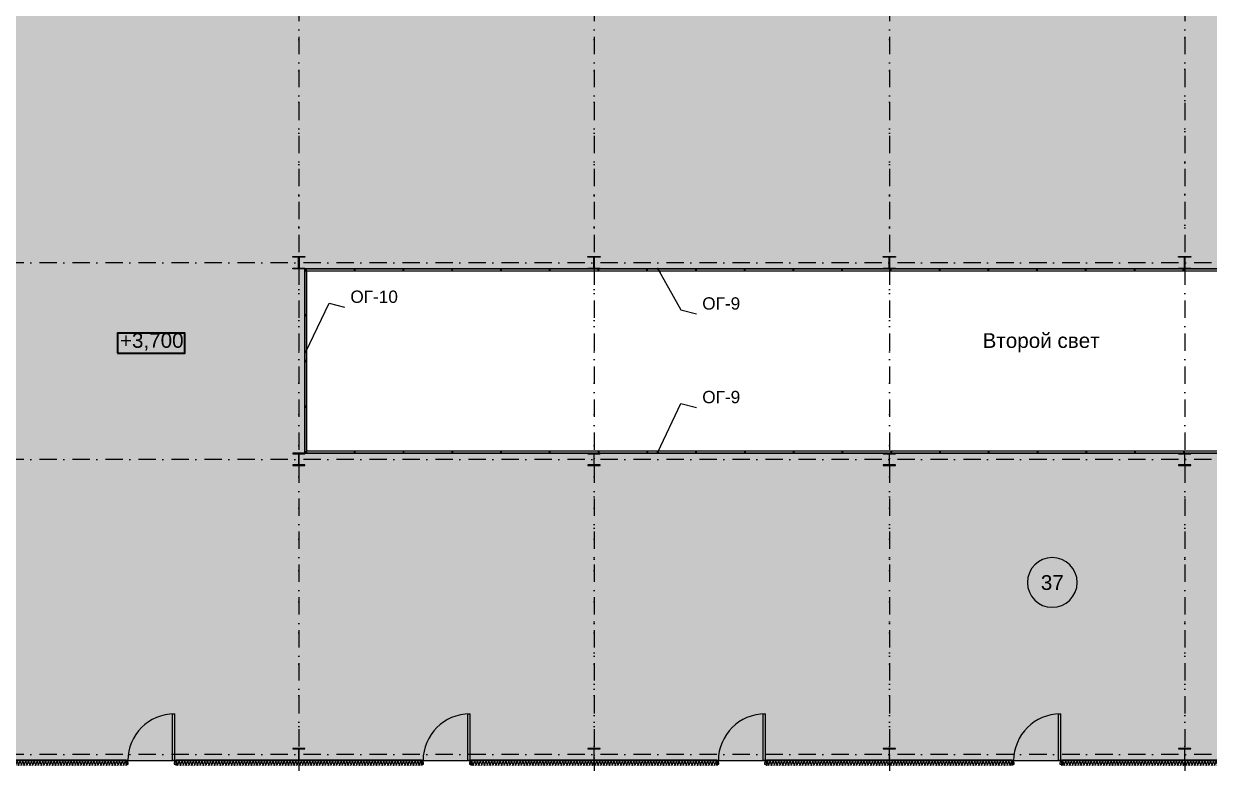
# Model space of a CAD drawing. Header units: millimetres. Extents: x -10605 to 103276, y -15987 to 52426.
# Drawn here: x 52410 to 76500, y 11821 to 26860 of the extents above; entities that cross this region are included whole.
import ezdxf
from ezdxf.enums import TextEntityAlignment as Align

# ---------------------------------------------------------------- set-up
doc = ezdxf.new("R2010")
doc.units = ezdxf.units.MM
doc.header["$MEASUREMENT"] = 0
doc.linetypes.add('Dot & Dashed', pattern=[670.277762, 352.777767, -176.388884, 0, -141.111112])
doc.linetypes.add('Крупный пунктир', pattern=[634.99999, 0, -634.99999])
for name, color, linetype, lineweight in [('0_Ном._пера__200', 7, 'Continuous', 0), ('0_Ном._пера__98', 7, 'Continuous', 25), ('Двери Archicad_Ном._пера__3', 7, 'Continuous', 0), ('Двери Archicad_Ном._пера__97', 7, 'Continuous', 35), ('Двери Archicad_Ном._пера__98', 7, 'Continuous', 25), ('Лестницы_Ном._пера__100', 7, 'Continuous', 9), ('Лестницы_Ном._пера__91', 255, 'Continuous', 0), ('Металлический каркас здания_Ном._пера__98', 7, 'Continuous', 25), ('Оси_Ном._пера__200', 7, 'Continuous', 0), ('Отделочный_маркеры отделки_Ном._пера__200', 7, 'Continuous', 0), ('Паспорта Зон Archicad_Ном._пера__100', 7, 'Continuous', 9), ('Стены _Ном._пера__97', 7, 'Continuous', 35), ('Стены _Ном._пера__98', 7, 'Continuous', 25)]:
    doc.layers.add(name, color=color, linetype=linetype, lineweight=lineweight)
doc.layers.add('0_Ном._пера__92', color=7, linetype='Continuous', lineweight=20, true_color=0xc2e9e9e9)
doc.layers.add('Зоны_Ном._пера__2', color=7, linetype='Continuous', lineweight=0, true_color=0xc2747474)
for name, color, linetype in [('Двери Archicad', 7, 'Continuous'), ('Зоны', 7, 'Continuous'), ('Лестницы', 7, 'Continuous'), ('Металлический каркас здания', 7, 'Continuous'), ('Оси', 7, 'Continuous'), ('Стены', 7, 'Continuous')]:
    doc.layers.add(name, color=color, linetype=linetype)
doc.styles.add('РЎР“Р•РќР•Р\xa0РР\xa0_РЎРўРР›Р¬_1', font='arial.ttf')
doc.dimstyles.new('СГЕНЕРИР_СТИЛЬ__1', dxfattribs={"dimtxt": 0.18, "dimasz": 91.2, "dimexe": 0.18, "dimexo": 0.0625, "dimgap": 0.09, "dimtad": 0, "dimtih": 1, "dimtoh": 1, "dimdec": 4, "dimzin": 0, "dimdsep": 46, "dimcen": 0.09, "dimadec": 0, "dimazin": 0, "dimtfac": 1, "dimtdec": 4, "dimtmove": 0, "dimatfit": 3, "dimldrblk": 'ARROWHEAD_11', "dimfxl": 1, "dimtolj": 1, "dimtzin": 0, "dimarcsym": 0})
pattern_1 = [(60, (0, 0), (-43.30127, 25), []), (120, (0, 0), (43.30127, 25), [])]

# ---------------------------------------------------------------- blocks, each defined once
blk = doc.blocks.new('Перекрытие_1', base_point=(98125, 40125))
at = {"layer": '0_Ном._пера__200', "color": 7, "linetype": 'Continuous', "lineweight": 0, "flags": 128}
blk.add_lwpolyline([(58125, 18125), (87875, 18125), (87875, 21875), (58125, 21875)], close=True, dxfattribs=at)
blk = doc.blocks.new('Конструктор Кровли 27')
at = {"layer": '0_Ном._пера__92', "color": 254, "linetype": 'Continuous', "lineweight": 20, "true_color": 0xe9e9e9, "flags": 128}
blk.add_lwpolyline([(18125, 87875), (21875, 87875), (21875, 58125), (18125, 58125)], close=True, dxfattribs=at)
blk = doc.blocks.new('Холл_37_39', base_point=(73310, 16745))
at = {"layer": 'Зоны_Ном._пера__2', "linetype": 'Continuous', "lineweight": 0, "true_color": 0x1d1d1d}
h = blk.add_hatch(color=250, dxfattribs=at)
h.paths.add_polyline_path([(93775, 11875), (93775, 28125), (51875, 28125), (51875, 11875)])
h.paths.add_polyline_path([(58125, 18125), (58125, 21875), (87875, 21875), (87875, 18125)], flags=0)
at = {"layer": 'Паспорта Зон Archicad_Ном._пера__100', "color": 7, "linetype": 'Continuous', "lineweight": 9}
for start, end in [(0, 180), (180, 0)]:
    blk.add_arc((73310, 15499), 506, start, end, dxfattribs=at)
at = {"layer": 'Паспорта Зон Archicad_Ном._пера__100', "color": 7, "lineweight": 9, "style": 'РЎР“Р•РќР•Р\xa0РР\xa0_РЎРўРР›Р¬_1'}
for tag, p in [('ROOM_NUMBER', (73310, 15496)), ('ROOM_AREA', (92885, 12402))]:
    blk.add_attdef(tag, text='', height=300, dxfattribs=at).set_placement(p, align=Align.MIDDLE_CENTER)
blk = doc.blocks.new('Однопольная Дверь 27')
at = {"layer": 'Двери Archicad_Ном._пера__3', "color": 7, "linetype": 'Continuous', "lineweight": 0}
blk.add_arc((475, 0), 950, 90, 180, dxfattribs=at)
at = {"layer": 'Двери Archicad_Ном._пера__97', "color": 7, "linetype": 'Continuous', "lineweight": 35}
for p, q in [((-505, 0), (-505, -70)), ((-505, 0), (-505, -70)), ((505, 0), (505, -70)), ((505, 0), (505, -70)), ((-505, -70), (-505, -100)), ((505, -70), (505, -100))]:
    blk.add_line(p, q, dxfattribs=at)
at = {"layer": 'Двери Archicad_Ном._пера__98', "color": 7, "linetype": 'Continuous', "lineweight": 25}
for p, q in [((435, 0), (435, 950)), ((435, 950), (475, 950)), ((475, 950), (475, 0)), ((-475, 0), (-505, 0)), ((-505, 0), (-505, -70)), ((-475, -40), (-475, 0)), ((475, 0), (435, 0)), ((505, 0), (475, 0)), ((475, 0), (475, -40)), ((505, -70), (505, 0)), ((-505, -70), (-465, -70)), ((-465, -40), (-475, -40)), ((-465, -70), (-465, -40)), ((475, -40), (465, -40)), ((465, -40), (465, -70)), ((465, -70), (505, -70))]:
    blk.add_line(p, q, dxfattribs=at)
blk = doc.blocks.new('Стена_84', base_point=(51775, 11775))
at = {"layer": 'Стены', "linetype": 'Continuous', "lineweight": 0, "true_color": 0x000000}
h = blk.add_hatch(dxfattribs=at)
h.set_pattern_fill('Batt_Insulation__3_', color=18, style=0, pattern_type=2)
h.set_pattern_definition(pattern_1)
h.paths.add_polyline_path([(51775, 11775), (54495, 11775), (54495, 11875), (51775, 11875)])
h = blk.add_hatch(dxfattribs=at)
h.set_pattern_fill('Batt_Insulation__3_', color=18, style=0, pattern_type=2)
h.set_pattern_definition(pattern_1)
h.paths.add_polyline_path([(55505, 11875), (55505, 11775), (60495, 11775), (60495, 11875)])
h = blk.add_hatch(dxfattribs=at)
h.set_pattern_fill('Batt_Insulation__3_', color=18, style=0, pattern_type=2)
h.set_pattern_definition(pattern_1)
h.paths.add_polyline_path([(61505, 11875), (61505, 11775), (66495, 11775), (66495, 11875)])
h = blk.add_hatch(dxfattribs=at)
h.set_pattern_fill('Batt_Insulation__3_', color=18, style=0, pattern_type=2)
h.set_pattern_definition(pattern_1)
h.paths.add_polyline_path([(67505, 11875), (67505, 11775), (72495, 11775), (72495, 11875)])
h = blk.add_hatch(dxfattribs=at)
h.set_pattern_fill('Batt_Insulation__3_', color=18, style=0, pattern_type=2)
h.set_pattern_definition(pattern_1)
h.paths.add_polyline_path([(73505, 11875), (73505, 11775), (78495, 11775), (78495, 11875)])
at = {"layer": 'Стены _Ном._пера__97', "color": 7, "linetype": 'Continuous', "lineweight": 35}
for p, q in [((54495, 11875), (54495, 11805)), ((55505, 11875), (55505, 11805)), ((60495, 11875), (60495, 11805)), ((61505, 11875), (61505, 11805)), ((66495, 11875), (66495, 11805)), ((67505, 11875), (67505, 11805)), ((72495, 11875), (72495, 11805)), ((73505, 11875), (73505, 11805))]:
    blk.add_line(p, q, dxfattribs=at)
at = {"layer": 'Стены _Ном._пера__97', "color": 7, "linetype": 'Continuous', "lineweight": 35, "flags": 128}
for points in [[(54495, 11875), (51875, 11875)], [(60495, 11875), (55505, 11875)], [(66495, 11875), (61505, 11875)], [(72495, 11875), (67505, 11875)], [(78495, 11875), (73505, 11875)]]:
    blk.add_lwpolyline(points, dxfattribs=at)
at = {"layer": 'Двери Archicad', "color": 7, "linetype": 'Continuous', "lineweight": 50, "zscale": 1000}
for p in [(55000, 11875), (61000, 11875), (67000, 11875), (73000, 11875)]:
    blk.add_blockref('Однопольная Дверь 27', p, dxfattribs=at)
blk = doc.blocks.new('Ограждение_1')
at = {"layer": 'Лестницы_Ном._пера__100', "color": 7, "linetype": 'Continuous', "lineweight": 9}
for p, q in [((87875, 21875), (58125, 21875)), ((87875, 21875), (58125, 21875)), ((58125, 21875), (58125, 18125)), ((58125, 21875), (58125, 18125)), ((87875, 21875), (58125, 21875)), ((58125, 21875), (58125, 18125)), ((87875, 21875), (58125, 21875)), ((87875, 21875), (58125, 21875)), ((58125, 21875), (58125, 18125)), ((58125, 21875), (58125, 18125)), ((58165, 21835), (87835, 21835)), ((58165, 21835), (87835, 21835)), ((58165, 18165), (58165, 21835)), ((58165, 18165), (58165, 21835)), ((58165, 21835), (87835, 21835)), ((58165, 18165), (58165, 21835)), ((58165, 21835), (87835, 21835)), ((58165, 21835), (87835, 21835)), ((58165, 18165), (58165, 21835)), ((58165, 18165), (58165, 21835)), ((58125, 18125), (87875, 18125)), ((58125, 18125), (87875, 18125)), ((58125, 18125), (87875, 18125)), ((58125, 18125), (87875, 18125)), ((58125, 18125), (87875, 18125)), ((87875, 18165), (58165, 18165)), ((87875, 18165), (58165, 18165)), ((87875, 18165), (58165, 18165)), ((87875, 18165), (58165, 18165)), ((87875, 18165), (58165, 18165))]:
    blk.add_line(p, q, dxfattribs=at)
at = {"layer": 'Лестницы_Ном._пера__100', "color": 7, "linetype": 'Continuous', "lineweight": 9, "flags": 128}
for points in [[(59145, 21835), (59145, 21875), (59125, 21875), (59125, 21835)], [(60136, 21835), (60136, 21875), (60116, 21875), (60116, 21835)], [(61126, 21835), (61126, 21875), (61106, 21875), (61106, 21835)], [(62116, 21835), (62116, 21875), (62096, 21875), (62096, 21835)], [(63107, 21835), (63107, 21875), (63087, 21875), (63087, 21835)], [(64097, 21835), (64097, 21875), (64077, 21875), (64077, 21835)], [(65087, 21835), (65087, 21875), (65067, 21875), (65067, 21835)], [(66078, 21835), (66078, 21875), (66058, 21875), (66058, 21835)], [(67068, 21835), (67068, 21875), (67048, 21875), (67048, 21835)], [(68058, 21835), (68058, 21875), (68038, 21875), (68038, 21835)], [(69049, 21835), (69049, 21875), (69029, 21875), (69029, 21835)], [(70039, 21835), (70039, 21875), (70019, 21875), (70019, 21835)], [(71029, 21835), (71029, 21875), (71009, 21875), (71009, 21835)], [(72020, 21835), (72020, 21875), (72000, 21875), (72000, 21835)], [(73010, 21835), (73010, 21875), (72990, 21875), (72990, 21835)], [(74000, 21835), (74000, 21875), (73980, 21875), (73980, 21835)], [(74991, 21835), (74991, 21875), (74971, 21875), (74971, 21835)], [(75981, 21835), (75981, 21875), (75961, 21875), (75961, 21835)], [(58165, 20938), (58125, 20938), (58125, 20918), (58165, 20918)], [(58165, 20010), (58125, 20010), (58125, 19990), (58165, 19990)], [(58165, 19083), (58125, 19083), (58125, 19063), (58165, 19063)], [(59126, 18165), (59126, 18125), (59146, 18125), (59146, 18165)], [(60117, 18165), (60117, 18125), (60137, 18125), (60137, 18165)], [(61108, 18165), (61108, 18125), (61128, 18125), (61128, 18165)], [(62099, 18165), (62099, 18125), (62119, 18125), (62119, 18165)], [(63090, 18165), (63090, 18125), (63110, 18125), (63110, 18165)], [(64081, 18165), (64081, 18125), (64101, 18125), (64101, 18165)], [(65072, 18165), (65072, 18125), (65092, 18125), (65092, 18165)], [(66063, 18165), (66063, 18125), (66083, 18125), (66083, 18165)], [(67054, 18165), (67054, 18125), (67074, 18125), (67074, 18165)], [(68045, 18165), (68045, 18125), (68065, 18125), (68065, 18165)], [(69036, 18165), (69036, 18125), (69056, 18125), (69056, 18165)], [(70027, 18165), (70027, 18125), (70047, 18125), (70047, 18165)], [(71018, 18165), (71018, 18125), (71038, 18125), (71038, 18165)], [(72009, 18165), (72009, 18125), (72029, 18125), (72029, 18165)], [(73000, 18165), (73000, 18125), (73020, 18125), (73020, 18165)], [(73991, 18165), (73991, 18125), (74011, 18125), (74011, 18165)], [(74982, 18165), (74982, 18125), (75002, 18125), (75002, 18165)], [(75973, 18165), (75973, 18125), (75993, 18125), (75993, 18165)]]:
    blk.add_lwpolyline(points, close=True, dxfattribs=at)
at = {"layer": 'Лестницы_Ном._пера__91', "color": 255, "linetype": 'Continuous', "lineweight": 0, "flags": 128}
for points in [[(58145, 21875), (58143, 21875), (58142, 21874), (58140, 21872), (58139, 21870), (58137, 21868), (58136, 21865), (58136, 21862), (58135, 21858), (58135, 21855), (58135, 21852), (58136, 21848), (58136, 21845), (58137, 21842), (58139, 21840), (58140, 21838), (58142, 21836), (58143, 21835), (58145, 21835), (58147, 21835), (58148, 21836), (58150, 21838), (58151, 21840), (58153, 21842), (58154, 21845), (58154, 21848), (58155, 21852), (58155, 21855), (58155, 21858), (58154, 21862), (58154, 21865), (58153, 21868), (58151, 21870), (58150, 21872), (58148, 21874), (58147, 21875)], [(58125, 18145), (58125, 18143), (58126, 18142), (58128, 18140), (58130, 18139), (58132, 18137), (58135, 18136), (58138, 18136), (58142, 18135), (58145, 18135), (58149, 18135), (58152, 18136), (58155, 18136), (58158, 18137), (58160, 18139), (58162, 18140), (58164, 18142), (58165, 18143), (58165, 18145), (58165, 18147), (58164, 18148), (58162, 18150), (58160, 18151), (58158, 18153), (58155, 18154), (58152, 18154), (58149, 18155), (58145, 18155), (58142, 18155), (58138, 18154), (58135, 18154), (58132, 18153), (58130, 18151), (58128, 18150), (58126, 18148), (58125, 18147)]]:
    blk.add_lwpolyline(points, close=True, dxfattribs=at)
blk = doc.blocks.new('Колонна Универсальная 27')
at = {"layer": 'Металлический каркас здания_Ном._пера__98', "linetype": 'Continuous', "lineweight": 0, "true_color": 0xffffff}
h = blk.add_hatch(dxfattribs=at)
h.set_pattern_fill('Barabбs_tйglakц_бllу', style=0, pattern_type=2)
h.set_pattern_definition([(90, (0, 0), (-60, 0), [])])
h.paths.add_polyline_path([(-125, -125), (125, -125), (125, -113), (4, -113), (4, 113), (125, 113), (125, 125), (-125, 125), (-125, 113), (-4, 113), (-4, -113), (-125, -113)])
at = {"layer": 'Металлический каркас здания_Ном._пера__98', "color": 7, "linetype": 'Continuous', "lineweight": 25}
for p, q in [((125, 125), (-125, 125)), ((-125, 125), (-125, 113)), ((-125, 113), (-4, 113)), ((-4, 113), (-4, -113)), ((4, -113), (4, 113)), ((4, 113), (125, 113)), ((125, 113), (125, 125)), ((-4, -113), (-125, -113)), ((-125, -113), (-125, -125)), ((-125, -125), (125, -125)), ((125, -113), (4, -113)), ((125, -125), (125, -113))]:
    blk.add_line(p, q, dxfattribs=at)
blk = doc.blocks.new('Стандартный Маркер Сетки')
at = {"layer": 'Оси_Ном._пера__200', "color": 7, "linetype": 'Dot & Dashed', "lineweight": 0}
blk.add_line((0, 0), (107805, 0), dxfattribs=at)
at = {"layer": 'Оси_Ном._пера__200', "color": 7, "lineweight": 0, "style": 'РЎР“Р•РќР•Р\xa0РР\xa0_РЎРўРР›Р¬_1'}
blk.add_attdef('AC_MarkerText_1', text='', height=300, dxfattribs=at).set_placement((108205, 150), align=Align.TOP_CENTER)
blk = doc.blocks.new('Двутавp К 26020-83 27_4')
at = {"layer": 'Металлический каркас здания_Ном._пера__98', "color": 7, "linetype": 'Крупный пунктир', "lineweight": 25}
blk.add_line((0, 0), (39750, 0), dxfattribs=at)
blk = doc.blocks.new('Двутавp К 26020-83 27_2')
at = {"layer": 'Металлический каркас здания_Ном._пера__98', "color": 7, "linetype": 'Крупный пунктир', "lineweight": 25}
blk.add_line((0, 0), (17750, 0), dxfattribs=at)
blk = doc.blocks.new('Двутавp К 26020-83 27_3')
at = {"layer": 'Металлический каркас здания_Ном._пера__98', "color": 7, "linetype": 'Крупный пунктир', "lineweight": 25}
blk.add_line((0, 0), (17860, 0), dxfattribs=at)
blk = doc.blocks.new('Отметка Уровня_3', base_point=(55000, 20364))
at = {"layer": 'Стены _Ном._пера__97', "color": 7, "linetype": 'Continuous', "lineweight": 35, "flags": 128}
blk.add_lwpolyline([(54315, 20164), (55685, 20164), (55685, 20564), (54315, 20564)], close=True, dxfattribs=at)
at = {"layer": 'Стены _Ном._пера__98', "color": 7, "lineweight": 25, "insert": (54365, 20214), "char_height": 300, "attachment_point": 7, "style": 'РЎР“Р•РќР•Р\xa0РР\xa0_РЎРўРР›Р¬_1'}
blk.add_mtext('\\A1;{\\pql;\\fArial|b0|i0|c204|p0;\\W1.000000;+3,700}', dxfattribs=at)
blk = doc.blocks.new('ARROWHEAD_11')
at = {"color": 0, "linetype": 'Continuous', "lineweight": 0}
blk.add_line((0, 0), (-1, 0), dxfattribs=at)
at = {"color": 0, "linetype": 'Continuous', "lineweight": 0, "const_width": 0.25, "flags": 128}
blk.add_lwpolyline([(-0.125, 0, 1), (0.125, 0, 1)], format="xyb", close=True, dxfattribs=at)
blk = doc.blocks.new('Крыша_1', base_point=(0, 0))
at = {"layer": '0_Ном._пера__98', "color": 7, "linetype": 'Continuous', "lineweight": 25, "flags": 128}
for points in [[(58125, 21875), (58125, 18125)], [(87875, 21875), (58125, 21875)], [(58125, 18125), (87875, 18125)]]:
    blk.add_lwpolyline(points, dxfattribs=at)
blk = doc.blocks.new('Стандартный Маркер Сетки_4')
at = {"layer": 'Оси_Ном._пера__200', "color": 7, "linetype": 'Dot & Dashed', "lineweight": 0}
blk.add_line((0, 0), (55187, 0), dxfattribs=at)
at = {"layer": 'Оси_Ном._пера__200', "color": 7, "lineweight": 0, "style": 'РЎР“Р•РќР•Р\xa0РР\xa0_РЎРўРР›Р¬_1'}
blk.add_attdef('AC_MarkerText_1', text='', height=300, rotation=90, dxfattribs=at).set_placement((55368, -69), align=Align.TOP_CENTER)

msp = doc.modelspace()

# ---------------------------------------------------------------- linework, layer by layer
at = {"layer": 'Зоны_Ном._пера__2', "color": 8, "linetype": 'Continuous', "lineweight": 0, "true_color": 0x747474, "flags": 128}
for points in [[(93775.00014, 11875), (93775.00014, 28125.00005), (51875.00014, 28125.00005), (51875.00014, 11875)], [(58125.00237, 18124.99993), (58125.00237, 21875.04437), (87875.00014, 21875.04437), (87875.00014, 18124.99993)]]:
    msp.add_lwpolyline(points, close=True, dxfattribs=at)

# ---------------------------------------------------------------- block references
at = {"color": 7, "linetype": 'Continuous', "lineweight": 0}
msp.add_blockref('Перекрытие_1', (98125.00021, 40125.00012), dxfattribs=at)
at = {"color": 8, "linetype": 'Continuous', "lineweight": 0, "true_color": 0x747474, "zscale": 1000, "rotation": 270}
msp.add_blockref('Конструктор Кровли 27', (0, 40000.00005), dxfattribs=at)
at = {"color": 7, "linetype": 'Continuous', "lineweight": 25}
msp.add_blockref('Крыша_1', (0, 0), dxfattribs=at)
at = {"layer": 'Зоны', "color": 7, "linetype": 'Continuous', "lineweight": 9}
ref = msp.add_blockref('Холл_37_39', (73310.14758, 16744.91508), dxfattribs=at)
ref.add_attrib('ROOM_NUMBER', '37', dxfattribs={"layer": 'Паспорта Зон Archicad_Ном._пера__100', "color": 7, "lineweight": 9, "height": 300, "style": 'РЎР“Р•РќР•Р\xa0РР\xa0_РЎРўРР›Р¬_1'}).set_placement((73310.14758, 15496.46911), align=Align.MIDDLE_CENTER)
at = {"layer": 'Лестницы', "color": 7, "linetype": 'Continuous', "lineweight": 50}
msp.add_blockref('Ограждение_1', (0, 0), dxfattribs=at)
at = {"layer": 'Металлический каркас здания', "color": 7, "linetype": 'Continuous', "lineweight": 9, "zscale": 1000}
for name, p, rotation in [('Двутавp К 26020-83 27_4', (58000.00006, 39875.00005), 270), ('Двутавp К 26020-83 27_4', (64000, 39875.00005), 270), ('Двутавp К 26020-83 27_4', (70000, 39875.00005), 270), ('Двутавp К 26020-83 27_2', (75999.99994, 22125.00005), 90)]:
    msp.add_blockref(name, p, dxfattribs=dict(at, rotation=rotation))
at = {"layer": 'Металлический каркас здания', "color": 7, "linetype": 'Continuous', "lineweight": 9, "xscale": -1, "zscale": 1000, "rotation": 90}
for name, p in [('Двутавp К 26020-83 27_2', (64000, 17875)), ('Двутавp К 26020-83 27_2', (70000, 17875)), ('Двутавp К 26020-83 27_3', (75999.99994, 17875.01667))]:
    msp.add_blockref(name, p, dxfattribs=at)
at = {"layer": 'Металлический каркас здания_Ном._пера__98', "color": 7, "linetype": 'Continuous', "lineweight": 25, "xscale": -1, "zscale": 1000}
for p in [(58000.21556, 22000.04444), (64000, 22000.00005), (70000.53444, 22000.04444), (76000, 22000.00005)]:
    msp.add_blockref('Колонна Универсальная 27', p, dxfattribs=at)
at = {"layer": 'Металлический каркас здания_Ном._пера__98', "color": 7, "linetype": 'Continuous', "lineweight": 25, "zscale": 1000, "rotation": 180}
for p in [(58000.02889, 18000.03833), (64000, 18000), (70000.25889, 18000.03833), (76000, 18000), (58000, 12000), (64000, 12000), (70000, 12000), (76000, 12000)]:
    msp.add_blockref('Колонна Универсальная 27', p, dxfattribs=at)
at = {"layer": 'Оси', "color": 8, "linetype": 'Continuous', "lineweight": 0, "true_color": 0x747474, "zscale": 1000, "rotation": 270}
for p in [(58000, 40000.00005), (64000, 40000.00005), (70000, 40000.00005), (76000, 40000.00005)]:
    msp.add_blockref('Стандартный Маркер Сетки_4', p, dxfattribs=at)
at = {"layer": 'Оси', "color": 8, "linetype": 'Continuous', "lineweight": 0, "true_color": 0x747474, "xscale": -1, "zscale": 1000}
for p in [(98000.00007, 22000.00005), (98000.00007, 18000), (98000.00007, 12000)]:
    msp.add_blockref('Стандартный Маркер Сетки', p, dxfattribs=at)
at = {"layer": 'Стены', "color": 7, "lineweight": 9}
msp.add_blockref('Отметка Уровня_3', (55000.00004, 20363.99048), dxfattribs=at)
at = {"layer": 'Стены', "color": 7, "lineweight": 35}
msp.add_blockref('Стена_84', (51775, 11775), dxfattribs=at)

# ---------------------------------------------------------------- texts
at = {"layer": '0_Ном._пера__200', "color": 7, "linetype": 'Continuous', "lineweight": 0, "insert": (73082.78962, 20567.26886), "char_height": 300, "attachment_point": 2, "style": 'РЎР“Р•РќР•Р\xa0РР\xa0_РЎРўРР›Р¬_1'}
msp.add_mtext('\\A1;{\\pqc;\\fArial|b0|i0|c204|p0;\\W1.000000;Второй свет}', dxfattribs=at)
at = {"layer": 'Отделочный_маркеры отделки_Ном._пера__200', "color": 7, "linetype": 'Continuous', "lineweight": 0, "char_height": 250, "attachment_point": 7, "style": 'РЎР“Р•РќР•Р\xa0РР\xa0_РЎРўРР›Р¬_1'}
for s, insert in [('\\A1;{\\pql;\\fArial|b0|i0|c204|p0;\\W1.000000;ОГ-\\fArial|b0|i0|c204|p0;\\W1.000000;10}', (59047.70896, 21180.10213)), ('\\A1;{\\pql;\\fArial|b0|i0|c204|p0;\\W1.000000;ОГ-\\fArial|b0|i0|c204|p0;\\W1.000000;9}', (66197.30145, 21043.15542)), ('\\A1;{\\pql;\\fArial|b0|i0|c204|p0;\\W1.000000;ОГ-\\fArial|b0|i0|c204|p0;\\W1.000000;9}', (66197.30145, 19139.94129))]:
    msp.add_mtext(s, dxfattribs=dict(at, insert=insert))

# ---------------------------------------------------------------- leaders
at = {"layer": 'Отделочный_маркеры отделки_Ном._пера__200', "color": 7, "linetype": 'Continuous', "lineweight": 0, "annotation_type": 0, "has_hookline": 1, "hookline_direction": 1}
for points, text_width in [([(65294.62139, 21875.00005), (65764.70248, 21043.15542), (66077.30145, 20961.62626)], 738.75), ([(58145.02889, 20185.19908), (58615.10998, 21180.10213), (58927.70896, 21098.57287)], 931.25), ([(65294.62139, 18145.03833), (65764.70248, 19139.94129), (66077.30145, 19058.41213)], 738.75)]:
    msp.add_leader(points, dimstyle='СГЕНЕРИР_СТИЛЬ__1', dxfattribs=dict(at, text_width=text_width))

doc.saveas('drawing.dxf')
